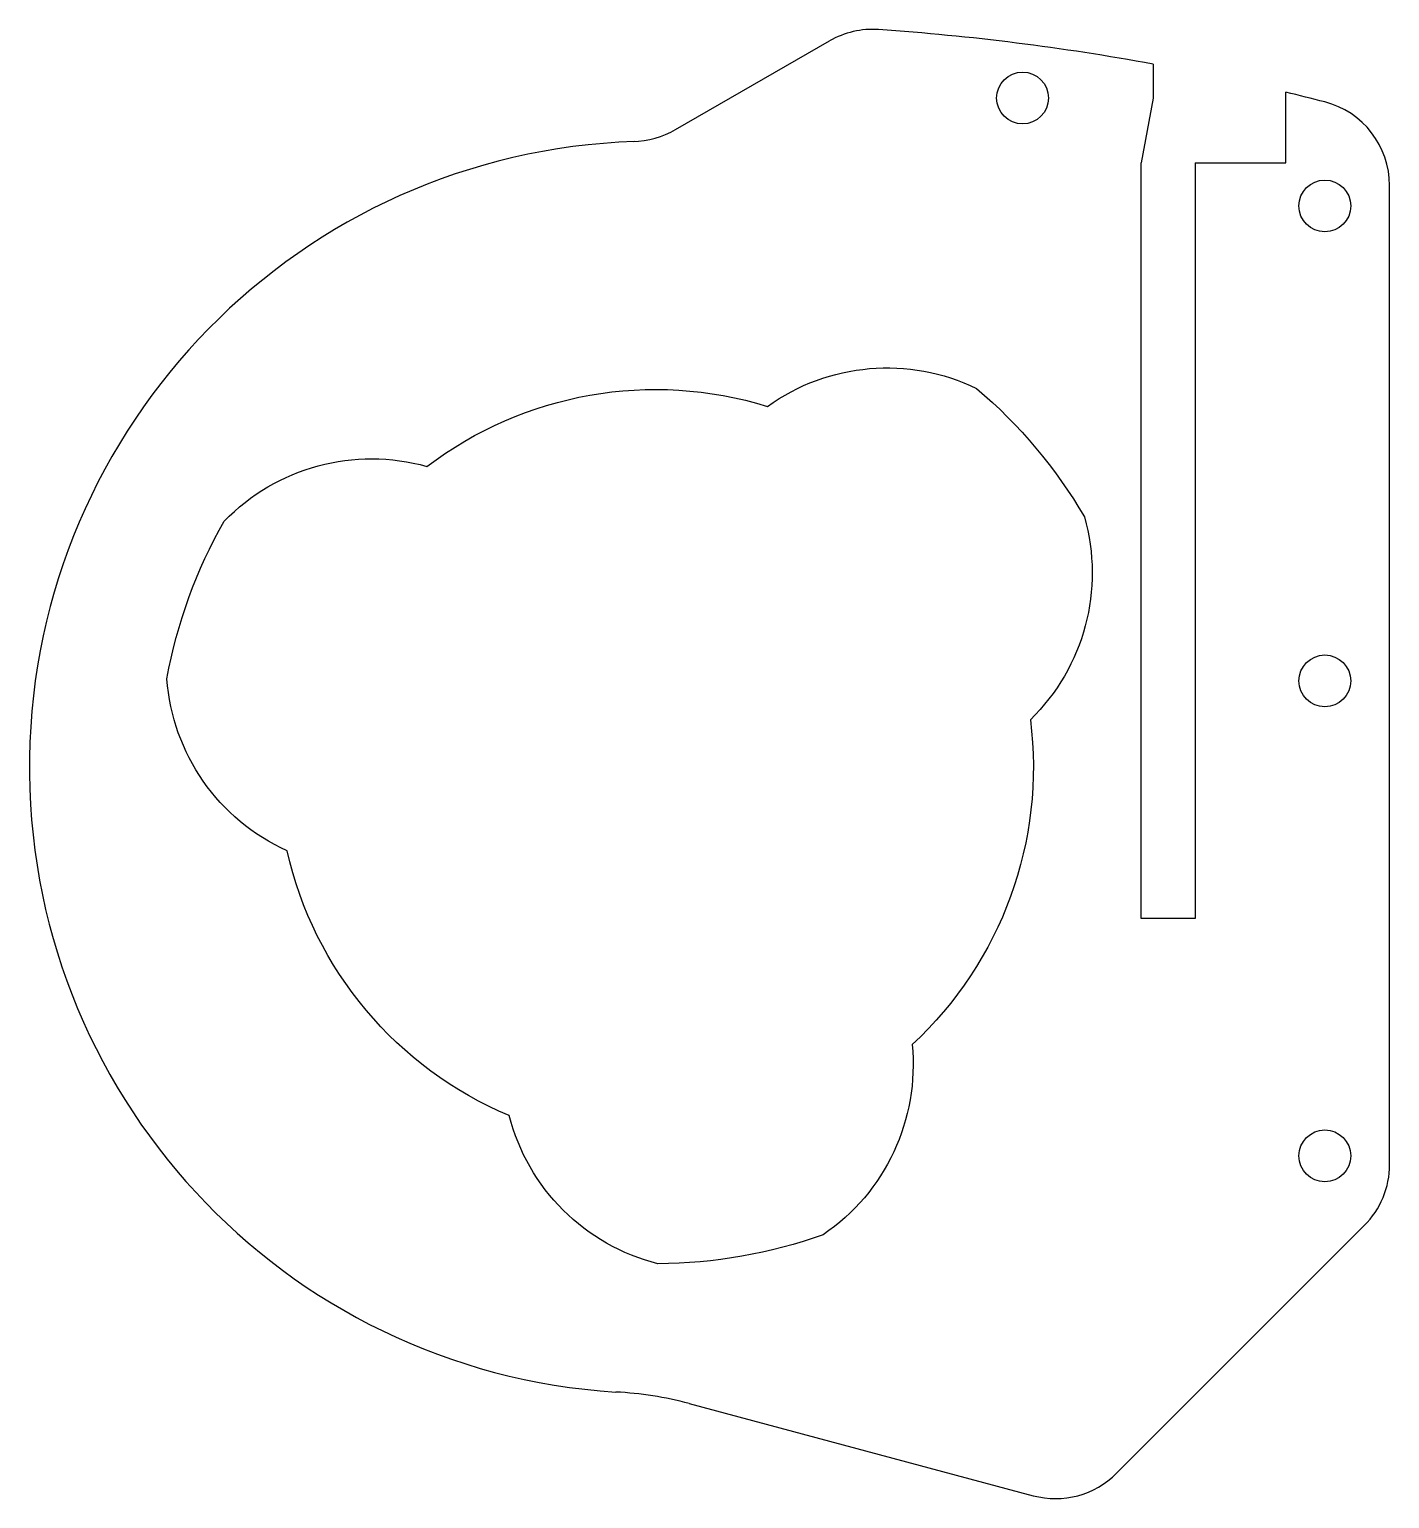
# Model space of a CAD drawing. Header units: millimetres. Extents: x -29 to 34, y -33.9 to 34.2.
import ezdxf

# ---------------------------------------------------------------- set-up
doc = ezdxf.new("R2010")
doc.units = ezdxf.units.MM
doc.layers.get('0').update_dxf_attribs({"linetype": 'CONTINUOUS'})

msp = doc.modelspace()

# ---------------------------------------------------------------- linework, layer by layer
for p, q in [((0.932, 29.537), (8.058, 33.644)), ((23.048, 32.569), (23.048, 31)), ((23.048, 31), (22.5, 28)), ((29.2, 28), (29.2, 31.266)), ((22.5, -7), (22.5, 28)), ((25, 28), (25, -7)), ((25, 28), (29.2, 28)), ((34, -18.401), (34, 26.944)), ((25, -7), (22.5, -7)), ((32.828, -21.229), (21.353, -32.705)), ((1.561, -29.473), (17.489, -33.741))]:
    msp.add_line(p, q)
msp.add_lwpolyline([(-10.587, 13.934, -0.24217), (5.183, 16.715, -0.275231), (14.869, 17.547, -0.085051), (19.863, 11.596, -0.275231), (17.361, 2.201, -0.24217), (11.884, -12.846, -0.275231), (7.762, -21.651, -0.085051), (0.111, -23, -0.275231), (-6.774, -16.136, -0.24217), (-17.067, -3.869, -0.275231), (-22.631, 4.103, -0.085051), (-19.974, 11.403, -0.275231)], format="xyb", close=True)
for centre in [(17, 31), (31, 26), (31, 4), (31, -18)]:
    msp.add_circle(centre, 1.2)
for centre, radius, start, end in [((10.056, 30.179), 4, 86.03594, 119.95681), ((2.42, -80.012), 114.455, 79.61701, 86.03594), ((2.42, -80.012), 114.455, 79.61701, 86.03594), ((2.42, -80.012), 114.455, 75.54048, 76.46849), ((30, 26.944), 4, 0, 75.54048), ((-1.151, 33.15), 4.17, 271.50242, 299.95681), ((0, 0), 29, 91.91818, 266.35471), ((30, -18.401), 4, -45, 0), ((-2.616, -45.063), 16.14, 75, 87.25739), ((18.524, -29.877), 4, 255, 315)]:
    msp.add_arc(centre, radius, start, end)

doc.saveas('drawing.dxf')
